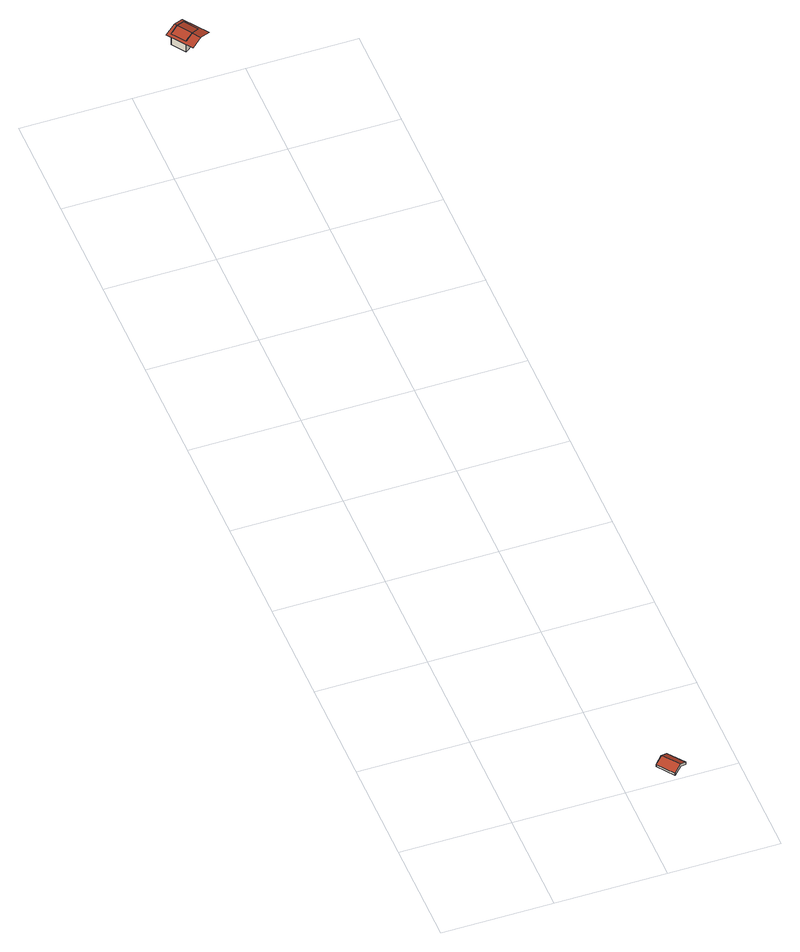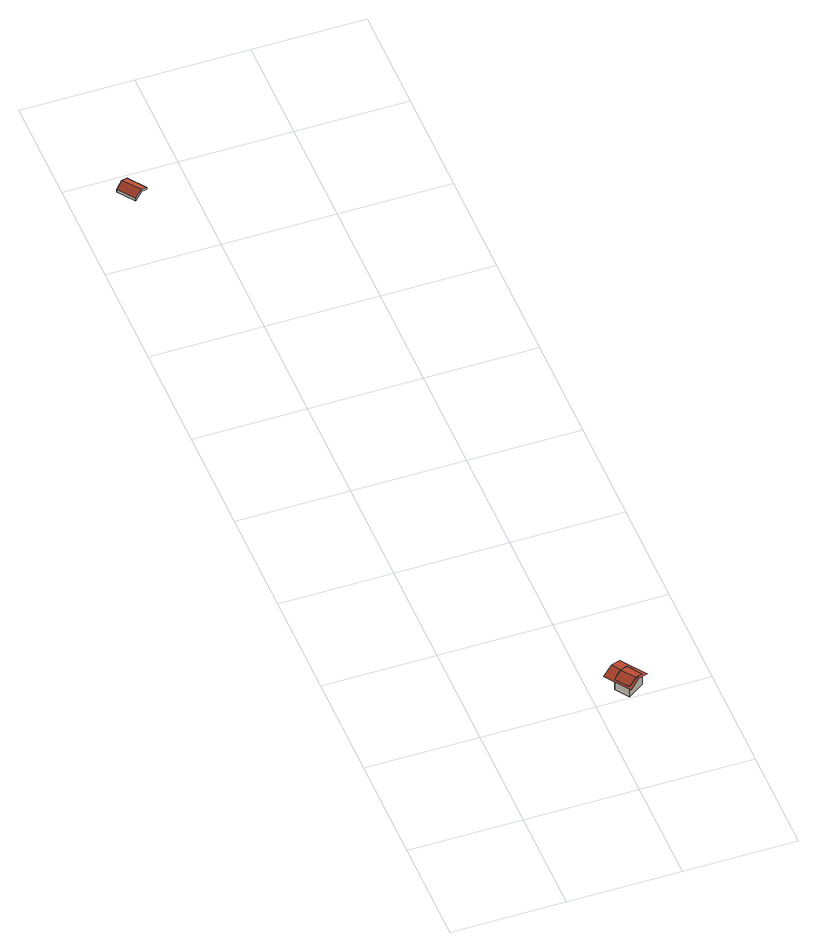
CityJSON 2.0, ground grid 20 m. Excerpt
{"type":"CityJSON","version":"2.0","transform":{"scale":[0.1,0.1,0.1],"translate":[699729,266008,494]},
"CityObjects":{
"building1":{"type":"Building","geometry":[{"type":"Solid","lod":"3","boundaries":[[[[0,1,2,3]],[[4,1,0,5]],[[6,7,3,2]],[[7,8,9,5,0,3]],[[9,10,4,5]],[[4,10,11,6,2,1]],[[11,8,7,6]],[[11,10,9,8]]]],"semantics":{"surfaces":[{"type":"RoofSurface","Flaeche":6.47,"Neigung":26.11,"Ausrichtung":53.87},{"type":"RoofSurface","Flaeche":6.61,"Neigung":25.54,"Ausrichtung":-126.13},{"type":"WallSurface"},{"type":"GroundSurface"}],"values":[[0,1,2,2,2,2,3,3]]}}]},
"building2":{"type":"Building","geometry":[{"type":"MultiSurface","lod":"3","boundaries":[[[12,13,14,15,16,17]],[[18,19,20,21,22,13,12]],[[23,19,12,16,24,25]],[[21,19,23,26]],[[27,15,13,21,26,28]],[[16,15,27,24]],[[24,27,28,26,23,25]],[[12,29,30,31,32,13,22,21,20,19,18]],[[14,13,32,33,34,29,12,17,16,15]]],"semantics":{"surfaces":[{"type":"RoofSurface","Flaeche":5.49,"Neigung":19.5,"Ausrichtung":-124.79},{"type":"RoofSurface","Flaeche":6.01,"Neigung":19.23,"Ausrichtung":55.21},{"type":"WallSurface"},{"type":"GroundSurface"},{"type":"RoofSurface","Flaeche":6.75,"Neigung":19.22,"Ausrichtung":55.2},{"type":"RoofSurface","Flaeche":7.1,"Neigung":19.5,"Ausrichtung":-124.79}],"values":[0,1,2,2,2,2,3,4,5]}}]}
},
"vertices":[
[281,49,13],[304,19,13],[316,28,5],[294,58,5],[291,9,5],[269,40,5],[316,28,0],[294,58,0],[281,49,8],[269,40,0],[291,9,0],[304,19,8],
[39,1621,308],[22,1646,308],[20,1644,308],[8,1636,302],[25,1611,302],[27,1613,303],[45,1625,306],[54,1632,302],[39,1654,302],[37,1656,302],[23,1646,308],[54,1632,278],[25,1611,278],[39,1621,278],[37,1656,278],[8,1636,278],[22,1646,278],[49,1606,308],[68,1619,301],[37,1663,301],[19,1650,308],[0,1638,301],[31,1594,301]
]}
